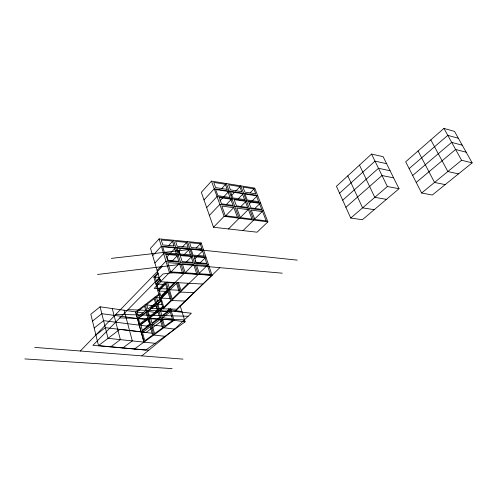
<?xml version="1.0" encoding="UTF-8"?>
<svg xmlns="http://www.w3.org/2000/svg" width="497" height="497" viewBox="0 0 497 497"><rect width="100%" height="100%" fill="white"/><g stroke="black" fill="none" stroke-linecap="round" stroke-linejoin="round"><path stroke-width="0.75" d="M160.63 281.762L154.2 288.378L169.75 289.111L150.398 308.469L176.578 309.196L212.045 275.27L201.186 242.915L159.096 238.877L150.504 248.345L160.481 281.756L202.869 284.048M211.486 181.138L201.341 192.327L213.505 227.253L257.086 232.192L267.889 221.861L254.756 188.096L211.486 181.138L224.122 216.338L267.889 221.861M152.685 255.632L161.351 246.226L203.559 249.979M203.987 199.937L214.238 188.804L257.62 195.458L249.264 203.882M168.421 245.742L172.502 241.356M221.755 188.469L225.843 184.076M154.884 263L163.631 253.65L205.951 257.117L199.918 263.112L196.88 262.882M206.671 207.628L217.021 196.563L260.515 202.894L255.06 208.318M169.514 254.178L167.067 256.769L168.185 260.403M170.042 253.625L175.292 248.065M219.786 200.999L228.614 191.656M157.108 270.443L165.93 261.155L208.373 264.323L199.316 273.188M209.38 215.412L219.836 204.404L263.441 210.417L254.389 219.276M177.323 250.65L178.796 250.774L181.368 248.078M182.399 247.003L187.034 242.145M231.509 195.551L234.596 192.314M235.628 191.239L240.772 185.847L253.75 220.078L243.002 230.596M189.276 283.315L163.202 308.823L153.834 277.071L157.903 272.81M158.282 273.58L155.12 276.885L156.505 281.569L159.686 278.277M177.149 255.868L172.204 261.024L169.918 260.85M226.458 204.478L231.472 199.26M80.34 351.006L162.084 266.653M184.052 254.781L189.351 249.308M238.256 198.825L242.53 194.408M160.494 279.246L155.884 284.011L165.451 284.501M160.276 280.122L156.679 283.824L158.326 289.384L165.041 282.544M160.481 281.756L169.427 272.561L212.045 275.27L175.64 272.381L162.985 273.965L92.902 345.347L148.771 350.205M213.505 227.253L224.122 216.338M179.436 263.317L171.571 271.381L170.049 271.287M225.346 216.195L233.77 207.553M195.992 248.227L201.186 242.915M250.103 192.861L254.24 188.624M186.251 262.081L191.699 256.545M241.033 206.367L245.916 201.403M157.947 291.012L166.222 282.6L171.651 300.561L185.101 301.045M194.656 258.956L196.75 256.843M197.8 255.787L203.031 250.507M174.832 282.234L169.26 287.825L167.501 282.041M175.012 282.538L184.045 273.487L173.521 240.262M228.483 228.949L239.169 218.239L226.352 183.53M185.636 272.3L193.569 264.354M239.821 218.028L248.295 209.535M160.034 298.088L175.348 282.756M188.146 283.445L180.964 290.484L178.442 282.364M189.14 283.302L198.247 274.394L187.549 241.604M127.984 309.619L175 311.451L219.829 267.672M371.545 154.064L336.444 186.276L350.739 218.053L362.388 219.717L399.01 188.723L383.131 156.679L371.545 154.064L387.368 186.518L399.01 188.723M339.563 193.209L374.993 161.14L386.598 163.668M342.713 200.216L378.484 168.29L390.095 170.732M345.9 207.292L382.007 175.522L393.63 177.87M443.958 128.406L405.676 161.773L421.618 193.01L432.284 195.029L472.15 162.867L454.525 131.401L443.958 128.406L461.583 160.27L472.15 162.867M350.739 218.053L387.368 186.518M409.155 168.589L447.797 135.358L458.364 138.259M412.672 175.478L451.686 142.378L462.253 145.199M416.219 182.436L455.612 149.479L466.18 152.206M421.618 193.01L461.583 160.27M141.844 355.871L175.478 328.337L191.37 313.216L175 311.451M134.426 349.037L143.919 342.129L135.582 311.88L100.083 306.811L90.821 314.253L98.499 345.595L145.72 350.118L185.114 321.851L180.1 305.518M92.498 321.105L101.823 313.7L145.646 319.608M94.194 328.02L103.581 320.658L139.247 325.175M95.902 335.003L105.352 327.678L141.105 331.909M159.574 293.59L135.7 311.899L144.037 342.141L174.043 320.31L185.114 321.851M159.375 294.789L156.412 297.063L157.729 301.573L160.711 299.312M98.499 345.595L119.901 329.306L146.112 332.412L164.01 319.236L172.813 320.354L170.291 311.936L162.152 317.95L164.606 326.33L172.813 320.354M137.52 318.515L161.556 300.294M161.276 301.083L157.797 303.717L159.363 309.078L162.861 306.45M158.096 310.134L155.052 312.42L147.814 311.364M139.359 325.187L163.556 307.059M110.831 346.776L120.361 339.637L112.266 308.55M163.277 307.935L160.301 310.159L161.916 315.676L169.688 309.917M146.82 326.131L149.827 323.901M166.259 311.706L169.794 309.078M141.216 331.921L170.925 309.917L181.964 311.6M122.802 347.925L132.314 340.899L124.095 310.24M97.505 274.481L181.56 264.292L282.215 273.182M111.371 258.372L192.668 249.127L297.274 260.13M115.907 314.309L188.071 316.266M119.702 317.875L184.188 319.857M161.513 298.144L170.396 298.48M159.438 291.08L166.135 291.379M193.861 292.665L180.336 292.062L177.404 282.6M169.862 289.801L179.541 290.254M166.967 282.644L174.453 283.041M153.834 277.071L158.978 277.369M24.85 358.921L172.08 368.594M34.759 347.403L183.002 359.126M155.194 343.321L108.042 338.333L100.083 306.811M164.961 336.314L153.828 335.015L145.205 304.611L152.56 305.742M142.602 332.089L152.343 333.238M174.932 329.157L163.83 327.74L154.909 297.163L160.046 298.014M140.744 325.361L148.28 326.318M151.653 324.839L162.01 326.175L162.643 328.349M147.106 319.807L148.597 320.006L149.839 324.398M150.485 318.173L157.891 319.192M162.289 317.614L171.887 318.962L172.54 321.149M137.073 312.097L143.068 312.955M160.314 310.818L167.706 311.923M154.033 305.966L156.238 306.307L157.506 310.681M374.229 209.691L362.58 207.852L347.801 175.851M157.58 303.965L161.916 304.649M386.436 199.365L374.788 197.346L359.493 165.122M445.182 184.629L434.54 182.424L418.058 150.976M458.464 173.907L447.859 171.515L430.818 139.862M195.122 260.372L195.818 262.497M178.932 250.786L180.057 254.34M178.796 250.774L179.92 254.327M159.096 238.877L169.427 272.561M170.514 308.55L174.043 320.31M168.775 308.544L169.216 310.022M165.557 284.017L159.195 290.478L160.891 296.212L167.296 289.788L165.557 284.017M167.936 291.888L161.221 298.598L163.793 307.308L170.583 300.66L167.936 291.888M176.503 283.333L169.595 290.229L172.26 299.014L179.237 292.174L176.503 283.333M144.528 306.164L137.129 311.824L138.365 316.291L145.795 310.644L144.528 306.164M154.219 298.74L146.671 304.518L147.944 309.01L155.53 303.245L154.219 298.74M146.199 312.501L138.415 318.403L139.881 323.702L147.708 317.825L146.199 312.501M155.952 305.115L148.007 311.134L149.522 316.465L157.512 310.47L155.952 305.115M148.181 319.236L140.769 324.783L142.285 330.238L149.727 324.715L148.181 319.236M157.996 311.88L150.436 317.546L151.995 323.031L159.599 317.397L157.996 311.88M150.299 326.715L142.49 332.481L144.782 340.768L152.654 335.04L150.299 326.715M160.189 319.403L152.219 325.293L154.592 333.624L162.625 327.772L160.189 319.403M182.374 272.636L170.626 271.878L167.787 262.646L179.492 263.503L182.374 272.636M196.613 273.555L185.201 272.816L182.306 263.714L193.681 264.547L196.613 273.555M210.448 274.443L199.353 273.729L196.414 264.746L207.473 265.56L210.448 274.443M178.796 261.316L167.626 260.471L165.756 254.402L176.901 255.309L178.796 261.316M192.973 262.385L182.119 261.565L180.212 255.582L191.047 256.464L192.973 262.385M206.752 263.422L196.203 262.627L194.265 256.725L204.795 257.583L206.752 263.422M176.311 253.712L164.507 252.737L162.699 246.847L174.472 247.891L176.311 253.712M190.444 254.886L178.976 253.936L177.131 248.127L188.574 249.14L190.444 254.886M204.192 256.023L193.041 255.098L191.165 249.37L202.291 250.351L204.192 256.023M173.993 245.953L162.767 244.934L161.245 239.989L172.453 241.057L173.993 245.953M188.09 247.226L177.174 246.239L175.621 241.356L186.518 242.393L188.09 247.226M201.794 248.463L191.177 247.506L189.599 242.685L200.198 243.692L201.794 248.463M237.404 217.257L225.309 215.723L221.83 206.056L233.888 207.703L237.404 217.257M252.029 219.109L240.306 217.624L236.783 208.1L248.469 209.697L252.029 219.109M266.206 220.91L254.843 219.469L251.271 210.076L262.602 211.623L266.206 220.91M233.037 205.416L221.532 203.82L219.252 197.477L230.732 199.142L233.037 205.416M247.612 207.435L236.454 205.888L234.137 199.639L245.269 201.248L247.612 207.435M261.739 209.399L250.923 207.895L248.575 201.732L259.372 203.298L261.739 209.399M230.024 197.464L217.866 195.681L215.655 189.537L227.788 191.388L230.024 197.464M244.561 199.601L232.77 197.868L230.527 191.805L242.294 193.606L244.561 199.601M258.651 201.664L247.22 199.987L244.953 194.01L256.359 195.75L258.651 201.664M227.185 189.376L215.617 187.586L213.753 182.424L225.303 184.269L227.185 189.376M241.672 191.618L230.453 189.879L228.57 184.791L239.765 186.58L241.672 191.618M255.731 193.793L244.847 192.109L242.934 187.089L253.799 188.823L255.731 193.793"/></g></svg>
